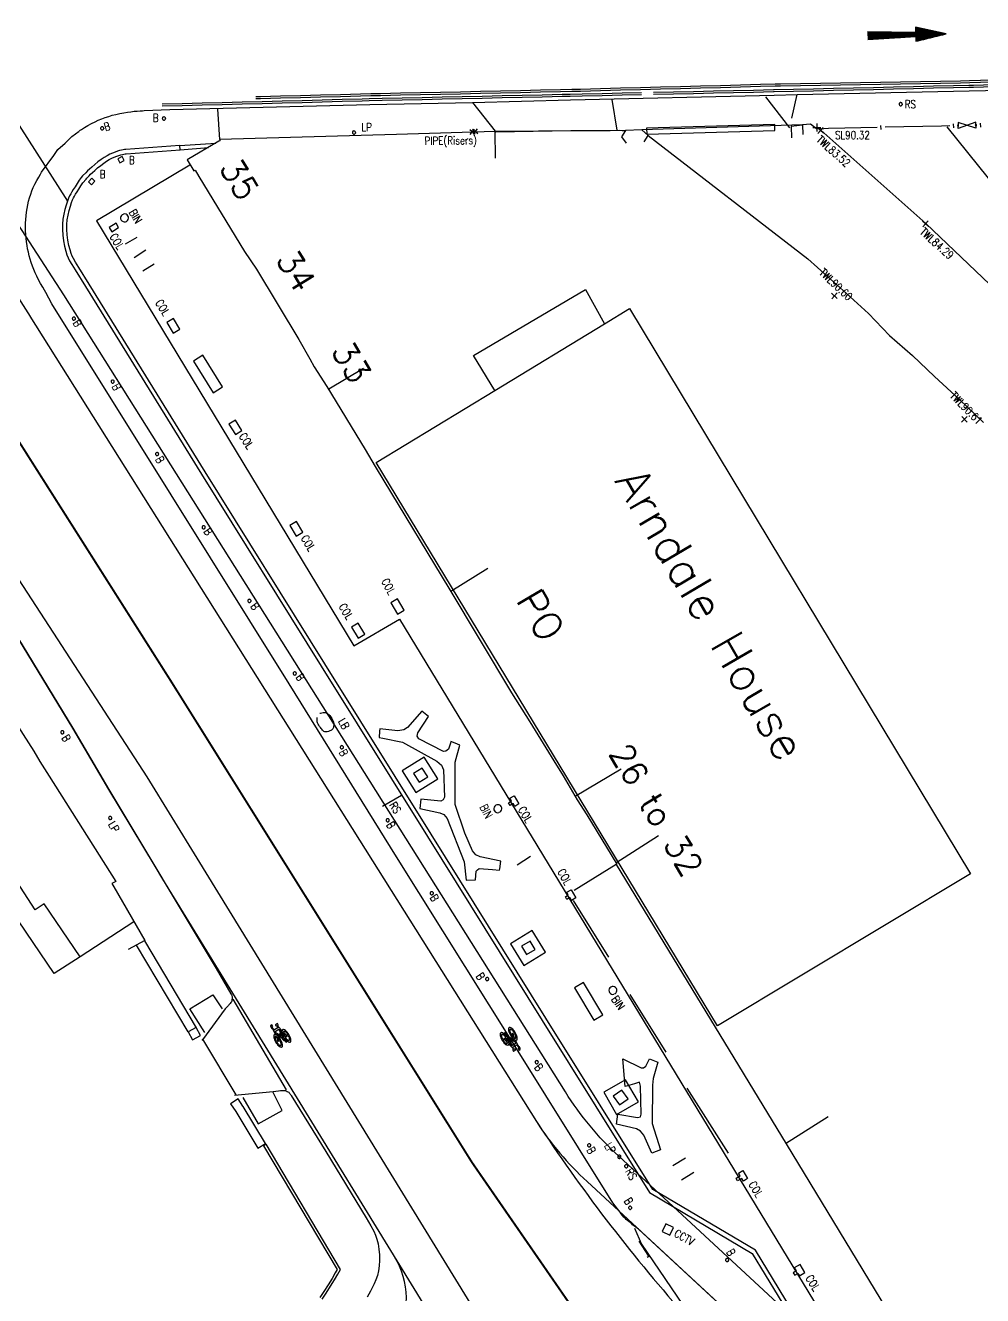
# Model space of a CAD drawing. Extents: x 427500 to 429848, y 434500 to 436505.
# Drawn here: x 427798.1 to 427846, y 436315.7 to 436379.2 of the extents above; entities that cross this region are included whole.
import ezdxf

# ---------------------------------------------------------------- set-up
doc = ezdxf.new("R2010")
doc.units = 0
doc.linetypes.add('1004', pattern=[6, 4, -2])
doc.layers.get('0').update_dxf_attribs({"color": 222})
for name, color, linetype in [('KTS_LINES', 7, 'Continuous'), ('LPTIP_Ex_Base', 8, 'Continuous'), ('PRO-MARKINGS', 7, 'Continuous'), ('PROPOSED', 1, 'Continuous')]:
    doc.layers.add(name, color=color, linetype=linetype)
doc.styles.add('MtXpl_Romans', font='romans__.ttf')
doc.styles.get("Standard").update_dxf_attribs({"font": 'romans.shx'})

# ---------------------------------------------------------------- blocks, each defined once
blk = doc.blocks.new('FENCE_UP')
at = {"color": 0, "linetype": 'ByBlock', "flags": 128}
blk.add_lwpolyline([(0, 0.5), (0, -0.5)], dxfattribs=at)
blk = doc.blocks.new('GATE')
at = {"color": 0, "linetype": 'ByBlock', "flags": 128}
for points in [[(-0.450902, 0), (-0.451904, 0.007014), (-0.455912, 0.014028), (-0.460922, 0.019038), (-0.467936, 0.023046), (-0.475952, 0.024048), (-0.482966, 0.023046), (-0.48998, 0.019038), (-0.49499, 0.014028), (-0.498998, 0.007014), (-0.5, 0), (-0.498998, -0.007014), (-0.49499, -0.014028), (-0.48998, -0.019038), (-0.482966, -0.023046), (-0.475952, -0.024048), (-0.467936, -0.023046), (-0.460922, -0.019038), (-0.455912, -0.014028), (-0.451904, -0.007014)], [(-0.475952, 0.024048), (-0.475952, 0.078156), (0.475952, -0.078156), (0.475952, -0.024048)], [(-0.475952, -0.024048), (-0.475952, -0.078156), (0.475952, 0.078156), (0.475952, 0.024048)], [(-0.450902, 0), (-0.451904, -0.007014)], [(0.5, 0), (0.498998, 0.007014), (0.49499, 0.014028), (0.48998, 0.019038), (0.482966, 0.023046), (0.475952, 0.024048), (0.467936, 0.023046), (0.460922, 0.019038), (0.455912, 0.014028), (0.451904, 0.007014), (0.450902, 0), (0.451904, -0.007014), (0.455912, -0.014028), (0.460922, -0.019038), (0.467936, -0.023046), (0.475952, -0.024048), (0.482966, -0.023046), (0.48998, -0.019038), (0.49499, -0.014028), (0.498998, -0.007014)], [(0.5, 0), (0.498998, -0.007014)]]:
    blk.add_lwpolyline(points, dxfattribs=at)
blk = doc.blocks.new('CIRCL')
at = {"color": 0, "linetype": 'ByBlock', "flags": 128}
for points in [[(0.5, 0), (0.475, 0.154), (0.404, 0.293), (0.293, 0.404), (0.154, 0.475), (0, 0.5), (-0.154, 0.475), (-0.293, 0.404), (-0.404, 0.293), (-0.475, 0.154), (-0.5, 0), (-0.475, -0.154), (-0.404, -0.293), (-0.293, -0.404), (-0.154, -0.475), (0, -0.5), (0.154, -0.475), (0.293, -0.404), (0.404, -0.293), (0.475, -0.154)], [(0.5, 0), (0.475, -0.154)]]:
    blk.add_lwpolyline(points, dxfattribs=at)
blk = doc.blocks.new('CROSS_1')
at = {"color": 0, "linetype": 'ByBlock', "flags": 128}
for points in [[(-0.5, 0.5), (0.5, -0.5)], [(0.5, 0.5), (-0.5, -0.5)]]:
    blk.add_lwpolyline(points, dxfattribs=at)
blk = doc.blocks.new('MH_ARROW_3')
at = {"color": 0, "linetype": 'ByBlock', "flags": 128}
for points in [[(-0.112, 0.0705), (-0.5, 0.0027)], [(0.5, 0.0027), (-0.5, 0.0027)], [(-0.5, 0.0027), (-0.112, -0.0705)], [(0.5, 0.0002), (-0.4868, 0.0002)], [(0.5, 0.0052), (-0.4858, 0.0052)], [(0.5, 0.0077), (-0.4715, 0.0077)], [(0.5, 0.0102), (-0.4572, 0.0102)], [(0.5, 0.0127), (-0.4429, 0.0127)], [(0.5, 0.0152), (-0.4286, 0.0152)], [(0.5, 0.0177), (-0.4143, 0.0177)], [(0.5, 0.0202), (-0.4, 0.0202)], [(-0.112, 0.0227), (-0.3857, 0.0227)], [(-0.112, 0.0252), (-0.3714, 0.0252)], [(-0.112, 0.0276), (-0.3571, 0.0276)], [(-0.112, 0.0302), (-0.3428, 0.0302)], [(-0.112, 0.0327), (-0.3285, 0.0327)], [(-0.112, 0.0352), (-0.3142, 0.0352)], [(-0.112, 0.0377), (-0.2999, 0.0377)], [(-0.112, 0.0402), (-0.2857, 0.0402)], [(-0.112, 0.0427), (-0.2714, 0.0427)], [(-0.112, 0.0452), (-0.2571, 0.0452)], [(-0.112, 0.0477), (-0.2428, 0.0477)], [(-0.112, 0.0501), (-0.2285, 0.0501)], [(-0.112, 0.0527), (-0.2142, 0.0527)], [(-0.112, 0.0552), (-0.1999, 0.0552)], [(-0.112, 0.0577), (-0.1856, 0.0577)], [(-0.112, 0.0602), (-0.1713, 0.0602)], [(-0.112, 0.0627), (-0.157, 0.0627)], [(-0.112, 0.0651), (-0.1427, 0.0651)], [(-0.112, 0.0677), (-0.1284, 0.0677)], [(-0.112, 0.0702), (-0.1141, 0.0702)], [(-0.112, 0.0217), (-0.112, 0.0705)], [(0.5, 0.0404), (-0.112, 0.0217)], [(0.5, 0.0227), (-0.08, 0.0227)], [(0.5, 0.0252), (0.0018, 0.0252)], [(0.5, 0.0276), (0.0836, 0.0276)], [(0.5, 0.0302), (0.1655, 0.0302)], [(0.5, 0.0327), (0.2473, 0.0327)], [(0.5, 0.0352), (0.3291, 0.0352)], [(0.5, 0.0377), (0.4109, 0.0377)], [(0.5, 0.0402), (0.4927, 0.0402)], [(0.5, -0.0023), (-0.4735, -0.0023)], [(0.5, -0.0048), (-0.4603, -0.0048)], [(0.5, -0.0073), (-0.447, -0.0073)], [(0.5, -0.0099), (-0.4337, -0.0099)], [(0.5, -0.0124), (-0.4205, -0.0124)], [(0.5, -0.0148), (-0.4072, -0.0148)], [(0.5, -0.0173), (-0.3939, -0.0173)], [(-0.112, -0.0198), (-0.3807, -0.0198)], [(-0.112, -0.0223), (-0.3674, -0.0223)], [(-0.112, -0.0248), (-0.3542, -0.0248)], [(-0.112, -0.0274), (-0.3409, -0.0274)], [(-0.112, -0.0298), (-0.3276, -0.0298)], [(-0.112, -0.0323), (-0.3144, -0.0323)], [(-0.112, -0.0349), (-0.3011, -0.0349)], [(-0.112, -0.0373), (-0.2878, -0.0373)], [(-0.112, -0.0398), (-0.2746, -0.0398)], [(-0.112, -0.0423), (-0.2613, -0.0423)], [(-0.112, -0.0448), (-0.2481, -0.0448)], [(-0.112, -0.0473), (-0.2348, -0.0473)], [(-0.112, -0.0499), (-0.2215, -0.0499)], [(-0.112, -0.0523), (-0.2083, -0.0523)], [(-0.112, -0.0548), (-0.195, -0.0548)], [(-0.112, -0.0573), (-0.1817, -0.0573)], [(-0.112, -0.0598), (-0.1685, -0.0598)], [(-0.112, -0.0623), (-0.1552, -0.0623)], [(-0.112, -0.0648), (-0.142, -0.0648)], [(-0.112, -0.0673), (-0.1287, -0.0673)], [(-0.112, -0.0698), (-0.1154, -0.0698)], [(-0.112, -0.0174), (0.5, -0.0348)], [(-0.112, -0.0705), (-0.112, -0.0174)], [(0.5, -0.0198), (-0.0275, -0.0198)], [(0.5, -0.0223), (0.0605, -0.0223)], [(0.5, -0.0248), (0.1485, -0.0248)], [(0.5, -0.0274), (0.2364, -0.0274)], [(0.5, -0.0298), (0.3244, -0.0298)], [(0.5, -0.0323), (0.4124, -0.0323)]]:
    blk.add_lwpolyline(points, dxfattribs=at)
blk = doc.blocks.new('MH_LINE')
at = {"color": 0, "linetype": 'ByBlock', "flags": 128}
blk.add_lwpolyline([(-0.5, 0), (0.5, 0)], dxfattribs=at)
blk = doc.blocks.new('SPOT')
at = {"color": 0, "linetype": 'ByBlock', "flags": 128}
for points in [[(-0.5, 0), (0.5, 0)], [(0, 0.5), (0, -0.5)]]:
    blk.add_lwpolyline(points, dxfattribs=at)
blk = doc.blocks.new('Bicycle-1057S')
h = blk.add_hatch(color=0)
h.dxf.hatch_style = 1
edge = h.paths.add_edge_path()
edge.add_arc((0.126, -0.094), 0.0265, 129.14176, 144.29195)
edge.add_arc((0.109, -0.082), 0.00544, 145.25426, 218.10853)
edge.add_arc((0.12, -0.073), 0.0199, 218.10853, 242.74374)
edge.add_arc((0.132, -0.049), 0.047, 242.74374, 256.11408)
edge.add_line((0.121, -0.094), (0.121, -0.109))
edge.add_line((0.121, -0.109), (0.171, -0.109))
edge.add_line((0.171, -0.109), (0.171, -0.086))
edge.add_line((0.171, -0.086), (0.236, -0.075))
edge.add_arc((0.294, 0.025), 0.116, 239.79269, 250.14899)
edge.add_arc((0.335, 0.139), 0.237, 250.14899, 261.49486)
edge.add_arc((0.363, 0.322), 0.422, 261.49486, 265.579)
edge.add_line((0.33, -0.099), (0.33, -0.111))
edge.add_arc((0.365, -1.095), 0.985, 92.03645, 98.71012)
edge.add_arc((0.3, -0.672), 0.557, 98.71012, 110.29757)
edge.add_arc((0.202, -0.408), 0.275, 110.29757, 131.76257)
edge.add_arc((0.057, -0.245), 0.0571, 131.76257, 180)
edge.add_arc((0.057, -0.245), 0.0571, 180, 228.23743)
edge.add_arc((0.202, -0.082), 0.275, 228.23743, 249.70243)
edge.add_arc((0.3, 0.182), 0.557, 249.70243, 261.28988)
edge.add_arc((0.365, 0.605), 0.985, 261.28988, 270)
edge.add_arc((0.365, 0.605), 0.985, 270, 278.71012)
edge.add_arc((0.43, 0.182), 0.557, 278.71012, 290.29757)
edge.add_arc((0.528, -0.082), 0.275, 290.29757, 311.76257)
edge.add_arc((0.673, -0.245), 0.0571, 311.76257, 360)
edge.add_arc((0.673, -0.245), 0.0571, 0, 48.23743)
edge.add_arc((0.528, -0.408), 0.275, 48.23743, 51.44869)
edge.add_line((0.699, -0.192), (0.956, -0.139))
edge.add_line((0.956, -0.139), (1.026, -0.149))
edge.add_arc((1.047, -0.145), 0.0216, 192.75229, 229.45567)
edge.add_arc((1.082, -0.102), 0.0766, 230.30149, 254.76939)
edge.add_arc((1.137, 0.09), 0.277, 254.21634, 263.95887)
edge.add_arc((1.111, -0.158), 0.0274, 263.33779, 292.27226)
edge.add_arc((1.118, -0.177), 0.00668, 300.23628, 358.28817)
edge.add_line((1.125, -0.178), (1.125, -0.069))
edge.add_arc((1.114, -0.07), 0.0109, 2.66115, 38.31498)
edge.add_arc((1.111, -0.073), 0.0152, 38.31498, 73.21773)
edge.add_arc((1.093, -0.132), 0.0768, 73.21773, 98.60632)
edge.add_arc((1.086, -0.088), 0.0331, 98.60632, 134.88022)
edge.add_line((1.063, -0.065), (1.033, -0.115))
edge.add_line((1.033, -0.115), (0.94, -0.101))
edge.add_line((0.94, -0.101), (0.94, 0.139))
edge.add_line((0.94, 0.139), (0.985, 0.135))
edge.add_arc((1.016, 0.332), 0.2, 260.93273, 290.38012)
edge.add_arc((1.105, 0.109), 0.0412, 71.00971, 118.23339, ccw=False)
edge.add_arc((1.116, 0.139), 0.00922, 6.47258, 70.69734, ccw=False)
edge.add_line((1.125, 0.14), (1.125, 0.09))
edge.add_line((1.125, 0.09), (1.215, 0.09))
edge.add_line((1.215, 0.09), (1.215, 0.155))
edge.add_arc((1.2, 0.153), 0.0157, 9.24225, 38.24503)
edge.add_arc((1.176, 0.134), 0.0458, 38.24503, 62.4014)
edge.add_arc((1.144, 0.074), 0.114, 62.4014, 80.15997)
edge.add_arc((1.117, -0.084), 0.273, 80.15997, 97.39464)
edge.add_arc((1.102, 0.033), 0.155, 97.39464, 115.94183)
edge.add_arc((1.009, 0.223), 0.0561, 265.44294, 296.48081, ccw=False)
edge.add_line((1.004, 0.167), (0.704, 0.196))
edge.add_arc((0.528, 0.407), 0.275, 309.87493, 311.78208)
edge.add_arc((0.673, 0.245), 0.0572, 311.78208, 360)
edge.add_arc((0.673, 0.245), 0.0572, 360, 408.21792)
edge.add_arc((0.528, 0.083), 0.275, 48.21792, 69.68965)
edge.add_arc((0.43, -0.182), 0.557, 69.68965, 81.284)
edge.add_arc((0.365, -0.604), 0.984, 81.284, 90)
edge.add_arc((0.365, -0.604), 0.984, 90, 98.716)
edge.add_arc((0.3, -0.182), 0.557, 98.716, 110.31035)
edge.add_arc((0.202, 0.083), 0.275, 110.31035, 131.78208)
edge.add_arc((0.057, 0.245), 0.0572, 131.78208, 180)
edge.add_arc((0.057, 0.245), 0.0572, 180, 228.21792)
edge.add_arc((0.202, 0.407), 0.275, 228.21792, 249.68965)
edge.add_arc((0.3, 0.672), 0.557, 249.68965, 261.284)
edge.add_arc((0.365, 1.094), 0.984, 261.284, 270)
edge.add_arc((0.365, 1.094), 0.984, 270, 278.716)
edge.add_arc((0.43, 0.672), 0.557, 278.716, 290.31035)
edge.add_arc((0.528, 0.407), 0.275, 290.31035, 298.74003)
edge.add_line((0.66, 0.166), (0.705, 0.162))
edge.add_line((0.705, 0.162), (0.409, 0.007))
edge.add_arc((0.362, -0.412), 0.422, 83.63101, 90)
edge.add_arc((0.362, -0.412), 0.422, 90, 98.50514)
edge.add_arc((0.335, -0.229), 0.237, 98.50514, 109.85101)
edge.add_arc((0.294, -0.115), 0.116, 109.85101, 131.07537)
edge.add_arc((0.233, -0.045), 0.0229, 131.07537, 180)
edge.add_arc((0.233, -0.045), 0.0229, 180, 222.68705)
edge.add_line((0.216, -0.061), (0.171, -0.068))
edge.add_line((0.171, -0.068), (0.171, -0.053))
edge.add_line((0.171, -0.053), (0.121, -0.053))
edge.add_line((0.121, -0.053), (0.121, -0.068))
edge.add_arc((0.13, -0.105), 0.0376, 103.02198, 123.3282)
edge = h.paths.add_edge_path(flags=16)
edge.add_line((0.801, 0.153), (0.85, 0.148))
edge.add_line((0.85, 0.148), (0.85, -0.091))
edge.add_line((0.85, -0.091), (0.515, -0.046))
edge.add_arc((0.492, -0.045), 0.0229, 357.68811, 360)
edge.add_arc((0.492, -0.045), 0.0229, 360, 405.67706)
edge.add_line((0.508, -0.029), (0.558, -0.02))
edge.add_line((0.558, -0.02), (0.558, -0.035))
edge.add_line((0.558, -0.035), (0.607, -0.035))
edge.add_line((0.607, -0.035), (0.607, -0.02))
edge.add_arc((0.596, 0.022), 0.0434, 284.70999, 308.66249)
edge.add_arc((0.619, -0.007), 0.00661, 308.66249, 417.05496)
edge.add_arc((0.597, -0.04), 0.0465, 57.05496, 77.92545)
edge.add_line((0.607, 0.005), (0.607, 0.02))
edge.add_line((0.607, 0.02), (0.558, 0.02))
edge.add_line((0.558, 0.02), (0.558, -0.003))
edge.add_line((0.558, -0.003), (0.49, -0.015))
edge.add_arc((0.431, -0.115), 0.116, 59.49861, 62.30136)
edge.add_line((0.485, -0.012), (0.801, 0.153))
edge = h.paths.add_edge_path(flags=16)
edge.add_arc((0.478, -0.358), 0.192, 65.84495, 69.56717)
edge.add_arc((0.41, -0.541), 0.387, 69.56717, 81.22761)
edge.add_arc((0.365, -0.833), 0.683, 81.22761, 87.06319)
edge.add_line((0.4, -0.151), (0.4, -0.215))
edge.add_line((0.4, -0.215), (0.557, -0.183))
edge = h.paths.add_edge_path(flags=16)
edge.add_arc((0.15, -0.245), 0.0404, 180, 228.03138)
edge.add_arc((0.252, -0.132), 0.192, 228.03138, 249.56717)
edge.add_arc((0.32, 0.051), 0.387, 249.56717, 261.22761)
edge.add_arc((0.365, 0.343), 0.683, 261.22761, 270)
edge.add_arc((0.365, 0.343), 0.683, 270, 278.77239)
edge.add_arc((0.41, 0.051), 0.387, 278.77239, 290.43283)
edge.add_arc((0.478, -0.132), 0.192, 290.43283, 311.96862)
edge.add_arc((0.58, -0.245), 0.0404, 311.96862, 360)
edge.add_arc((0.58, -0.245), 0.0404, 0, 48.03138)
edge.add_arc((0.478, -0.358), 0.192, 48.03138, 49.26933)
edge.add_line((0.604, -0.212), (0.388, -0.257))
edge.add_arc((0.36, -0.147), 0.113, 270, 284.48851, ccw=False)
edge.add_arc((0.36, -0.205), 0.0555, 244.00102, 269.62857, ccw=False)
edge.add_arc((0.34, -0.245), 0.0105, 177.42126, 242.47932, ccw=False)
edge.add_line((0.33, -0.245), (0.33, -0.151))
edge.add_arc((0.365, -0.833), 0.683, 92.93681, 98.77239)
edge.add_arc((0.32, -0.541), 0.387, 98.77239, 110.43283)
edge.add_arc((0.252, -0.358), 0.192, 110.43283, 131.96862)
edge.add_arc((0.15, -0.245), 0.0404, 131.96862, 180)
edge = h.paths.add_edge_path(flags=16)
edge.add_line((0.4, -0.111), (0.4, -0.098))
edge.add_arc((0.363, 0.322), 0.422, 275.10283, 278.50514)
edge.add_arc((0.39, 0.139), 0.237, 278.50514, 289.85101)
edge.add_arc((0.431, 0.025), 0.116, 289.85101, 297.57347)
edge.add_line((0.485, -0.078), (0.835, -0.125))
edge.add_line((0.835, -0.125), (0.653, -0.163))
edge.add_arc((0.528, -0.408), 0.275, 62.90217, 69.70243)
edge.add_arc((0.43, -0.672), 0.557, 69.70243, 81.28988)
edge.add_arc((0.365, -1.095), 0.985, 81.28988, 87.96355)
edge = h.paths.add_edge_path(flags=16)
edge.add_arc((0.445, -0.045), 0.0151, 0, 48.44895)
edge.add_arc((0.406, -0.089), 0.0737, 48.44895, 69.84062)
edge.add_arc((0.38, -0.16), 0.15, 69.84062, 81.35341)
edge.add_arc((0.362, -0.274), 0.265, 81.35341, 90)
edge.add_arc((0.362, -0.274), 0.265, 90, 98.64659)
edge.add_arc((0.345, -0.16), 0.15, 98.64659, 110.15938)
edge.add_arc((0.319, -0.089), 0.0737, 110.15938, 131.55105)
edge.add_arc((0.28, -0.045), 0.0151, 131.55105, 180)
edge.add_arc((0.28, -0.045), 0.0151, 180, 228.44895)
edge.add_arc((0.319, -0.001), 0.0737, 228.44895, 249.84062)
edge.add_arc((0.345, 0.07), 0.15, 249.84062, 261.35341)
edge.add_arc((0.363, 0.184), 0.265, 261.35341, 270)
edge.add_arc((0.363, 0.184), 0.265, 270, 278.64659)
edge.add_arc((0.38, 0.07), 0.15, 278.64659, 290.15938)
edge.add_arc((0.406, -0.001), 0.0737, 290.15938, 311.55105)
edge.add_arc((0.445, -0.045), 0.0151, 311.55105, 360)
edge = h.paths.add_edge_path(flags=16)
edge.add_arc((0.555, 0.536), 0.323, 256.44872, 264.55429)
edge.add_line((0.524, 0.214), (0.593, 0.207))
edge.add_arc((0.478, 0.363), 0.194, 306.46567, 311.7704)
edge.add_arc((0.581, 0.247), 0.0386, 311.7704, 360.56171)
edge.add_arc((0.581, 0.247), 0.0386, 0.56171, 49.35301)
edge.add_arc((0.48, 0.13), 0.194, 49.35301, 70.6246)
edge.add_arc((0.414, -0.061), 0.395, 70.6246, 82.01712)
edge.add_arc((0.371, -0.364), 0.702, 82.01712, 90.56171)
edge.add_arc((0.371, -0.364), 0.702, 90.56171, 99.1063)
edge.add_arc((0.322, -0.062), 0.395, 99.1063, 110.49881)
edge.add_arc((0.252, 0.127), 0.194, 110.49881, 131.7704)
edge.add_arc((0.149, 0.243), 0.0386, 131.7704, 180.56171)
edge.add_arc((0.149, 0.243), 0.0386, 180.56171, 229.35301)
edge.add_arc((0.25, 0.36), 0.194, 229.35301, 250.6246)
edge.add_arc((0.316, 0.551), 0.395, 250.6246, 262.01712)
edge.add_arc((0.359, 0.854), 0.702, 262.01712, 270.56171)
edge.add_arc((0.359, 0.854), 0.702, 270.56171, 279.1063)
edge.add_arc((0.408, 0.552), 0.395, 279.1063, 289.09811)
edge.add_line((0.537, 0.178), (0.465, 0.185))
edge.add_arc((0.501, 0.549), 0.366, 249.53024, 264.33211, ccw=False)
edge.add_arc((0.409, 0.302), 0.102, 219.81143, 249.53024, ccw=False)
edge.add_arc((0.339, 0.244), 0.0115, 182.90017, 219.81143, ccw=False)
edge.add_arc((0.333, 0.244), 0.00556, 121.34141, 182.90017, ccw=False)
edge.add_arc((0.357, 0.205), 0.051, 96.53118, 121.34141, ccw=False)
edge.add_arc((0.363, 0.155), 0.101, 77.38598, 96.53118, ccw=False)
edge.add_arc((0.375, 0.21), 0.0448, 58.98522, 77.38598, ccw=False)
edge.add_arc((0.538, 0.531), 0.316, 243.66701, 259.17542)
at = {"color": 0}
for p, q in [((0.33, -0.102), (0.329, -0.102)), ((0.33, -0.102), (0.329, -0.102)), ((0.329, -0.102), (0.329, -0.102)), ((0.33, -0.103), (0.329, -0.103)), ((0.329, -0.104), (0.33, -0.104)), ((0.33, -0.104), (0.329, -0.104)), ((0.329, -0.104), (0.329, -0.104)), ((0.329, -0.104), (0.329, -0.104)), ((0.329, -0.104), (0.329, -0.104)), ((0.329, -0.104), (0.329, -0.104)), ((0.329, -0.104), (0.329, -0.104)), ((0.33, -0.103), (0.33, -0.104))]:
    blk.add_line(p, q, dxfattribs=at)
for points in [[(0.109, -0.073, 0.066202), (0.104, -0.079, 0.329046), (0.104, -0.085, 0.107907), (0.111, -0.09, 0.058405), (0.121, -0.094), (0.121, -0.109), (0.171, -0.109), (0.171, -0.086), (0.236, -0.075, 0.045219), (0.255, -0.084, 0.049546), (0.3, -0.095, 0.017822), (0.33, -0.099), (0.33, -0.111, 0.029128), (0.216, -0.121, 0.050603), (0.107, -0.15, 0.093934), (0.019, -0.202, 0.21364), (0, -0.245, 0.21364), (0.019, -0.288, 0.093934), (0.107, -0.34, 0.050603), (0.216, -0.369, 0.038023), (0.365, -0.38, 0.038023), (0.514, -0.369, 0.050603), (0.623, -0.34, 0.093934), (0.711, -0.288, 0.21364), (0.73, -0.245, 0.21364), (0.711, -0.202, 0.014013), (0.699, -0.192), (0.956, -0.139), (1.026, -0.149, 0.161532), (1.033, -0.161, 0.107169), (1.062, -0.176, 0.042535), (1.108, -0.185, 0.126926), (1.122, -0.183, 0.258859), (1.125, -0.178), (1.125, -0.069, 0.156836), (1.123, -0.063, 0.15348), (1.115, -0.058, 0.111234), (1.081, -0.056, 0.15961), (1.063, -0.065), (1.033, -0.115), (0.94, -0.101), (0.94, 0.139), (0.985, 0.135, 0.1292), (1.086, 0.145, -0.209019), (1.119, 0.148, -0.287807), (1.125, 0.14), (1.125, 0.09), (1.215, 0.09), (1.215, 0.155, 0.127228), (1.212, 0.162, 0.105794), (1.197, 0.175, 0.077642), (1.164, 0.186, 0.075343), (1.082, 0.188, 0.081105), (1.034, 0.173, -0.136262), (1.004, 0.167), (0.704, 0.196, 0.008322), (0.711, 0.202, 0.213551), (0.73, 0.245, 0.213551), (0.711, 0.288, 0.093963), (0.623, 0.341, 0.050633), (0.514, 0.369, 0.038049), (0.365, 0.38, 0.038049), (0.216, 0.369, 0.050633), (0.107, 0.341, 0.093963), (0.019, 0.288, 0.213551), (0, 0.245, 0.213551), (0.019, 0.202, 0.093963), (0.107, 0.149, 0.050633), (0.216, 0.121, 0.038049), (0.365, 0.11, 0.038049), (0.514, 0.121, 0.050633), (0.623, 0.149, 0.036798), (0.66, 0.166), (0.705, 0.162), (0.409, 0.007, 0.027797), (0.362, 0.01, 0.037128), (0.3, 0.005, 0.049546), (0.255, -0.006, 0.092874), (0.218, -0.028, 0.216777), (0.21, -0.045, 0.188442), (0.216, -0.061), (0.171, -0.068), (0.171, -0.053), (0.121, -0.053), (0.121, -0.068, 0.088835), (0.109, -0.073)], [(0.479, 0.221, 0.035382), (0.524, 0.214), (0.593, 0.207, 0.02315), (0.607, 0.218, 0.216168), (0.62, 0.247, 0.216168), (0.607, 0.276, 0.093082), (0.545, 0.312, 0.04975), (0.468, 0.331, 0.0373), (0.364, 0.337, 0.0373), (0.26, 0.329, 0.04975), (0.184, 0.309, 0.093082), (0.123, 0.272, 0.216168), (0.11, 0.242, 0.216168), (0.123, 0.214, 0.093082), (0.185, 0.178, 0.04975), (0.262, 0.159, 0.0373), (0.366, 0.153, 0.0373), (0.47, 0.161, 0.043625), (0.537, 0.178), (0.465, 0.185, -0.064675), (0.373, 0.206, -0.130405), (0.33, 0.237, -0.162463), (0.328, 0.243, -0.275252), (0.33, 0.248, -0.10868), (0.351, 0.255, -0.083732), (0.385, 0.254, -0.080461), (0.398, 0.248, 0.067772)], [(0.801, 0.153), (0.85, 0.148), (0.85, -0.091), (0.515, -0.046, 0.010088), (0.515, -0.045, 0.201985), (0.508, -0.029), (0.558, -0.02), (0.558, -0.035), (0.607, -0.035), (0.607, -0.02, 0.104895), (0.623, -0.012, 0.511684), (0.623, -0.001, 0.091317), (0.607, 0.005), (0.607, 0.02), (0.558, 0.02), (0.558, -0.003), (0.49, -0.015, 0.01223), (0.485, -0.012)], [(0.11, -0.245, 0.2127), (0.123, -0.275, 0.094245), (0.185, -0.312, 0.050922), (0.261, -0.332, 0.038295), (0.365, -0.34, 0.038295), (0.469, -0.332, 0.050922), (0.545, -0.312, 0.094245), (0.607, -0.275, 0.2127), (0.62, -0.245, 0.2127), (0.607, -0.215, 0.005402), (0.604, -0.212), (0.388, -0.257, -0.063302), (0.36, -0.26, -0.11229), (0.336, -0.255, -0.291748), (0.33, -0.245), (0.33, -0.151, 0.025468), (0.261, -0.158, 0.050922), (0.185, -0.178, 0.094245), (0.123, -0.215, 0.2127)], [(0.46, -0.045, 0.214605), (0.455, -0.034, 0.093611), (0.431, -0.02, 0.050276), (0.402, -0.012, 0.037746), (0.362, -0.009, 0.037746), (0.323, -0.012, 0.050276), (0.294, -0.02, 0.093611), (0.27, -0.034, 0.214605), (0.265, -0.045, 0.214605), (0.27, -0.056, 0.093611), (0.294, -0.07, 0.050276), (0.323, -0.078, 0.037746), (0.362, -0.081, 0.037746), (0.402, -0.078, 0.050276), (0.431, -0.07, 0.093611), (0.455, -0.056, 0.214605)], [(0.4, -0.111), (0.4, -0.098, 0.014846), (0.425, -0.095, 0.049546), (0.47, -0.084, 0.033708), (0.485, -0.078), (0.835, -0.125), (0.653, -0.163, 0.02968), (0.623, -0.15, 0.050603), (0.514, -0.121, 0.029128)], [(0.557, -0.183, 0.016243), (0.545, -0.178, 0.050922), (0.469, -0.158, 0.025468), (0.4, -0.151), (0.4, -0.215)]]:
    blk.add_lwpolyline(points, format="xyb", close=True, dxfattribs=at)

msp = doc.modelspace()

# ---------------------------------------------------------------- linework, layer by layer
at = {"layer": 'LPTIP_Ex_Base', "color": 251, "true_color": 0x636466}
for p, q in [((427807.821, 436373.453), (427807.731, 436374.963)), ((427805.827, 436373.16), (427807.631, 436373.275)), ((427829.244, 436373.654), (427837.22, 436367.48)), ((427805.843, 436372.941), (427807.258, 436373.055)), ((427837.22, 436367.48), (427839.15, 436365.75)), ((427820.5, 436362.65), (427826.1, 436365.95)), ((427826.1, 436365.95), (427827.05, 436364.24)), ((427839.15, 436365.75), (427840.25, 436364.75)), ((427827.05, 436364.24), (427828.3, 436365)), ((427828.3, 436365), (427845.35, 436336.75)), ((427821.58, 436360.91), (427827.05, 436364.24)), ((427840.25, 436364.75), (427841.3, 436363.65)), ((427841.3, 436363.65), (427842.45, 436362.65)), ((427821.58, 436360.91), (427820.5, 436362.65)), ((427842.45, 436362.65), (427843.55, 436361.6)), ((427843.55, 436361.6), (427844.8, 436360.45)), ((427815.65, 436357.3), (427821.58, 436360.91)), ((427844.8, 436360.45), (427846, 436359.3)), ((427832.7, 436329.15), (427815.65, 436357.3)), ((427799.55, 436331.755), (427796.033, 436336.934)), ((427798.6, 436334.95), (427796.95, 436337.5)), ((427845.35, 436336.75), (427832.7, 436329.15)), ((427799.05, 436335.25), (427798.6, 436334.95)), ((427800.85, 436332.6), (427799.05, 436335.25)), ((427803.536, 436334.346), (427800.85, 436332.6)), ((427800.85, 436332.6), (427799.55, 436331.755))]:
    msp.add_line(p, q, dxfattribs=at)
at = {"layer": 'LPTIP_Ex_Base', "color": 251, "true_color": 0x636466, "flags": 128}
for points in [[(427778.561, 436377.96), (427784.458, 436369.224), (427790.499, 436359.914), (427796.479, 436350.579), (427800.489, 436344.022), (427802.285, 436340.967), (427807.646, 436332.017), (427808.385, 436330.751), (427808.411, 436330.701), (427808.426, 436330.667), (427808.435, 436330.641), (427808.44, 436330.616), (427808.442, 436330.582), (427808.443, 436330.538), (427808.44, 436330.49), (427808.433, 436330.44), (427808.423, 436330.392), (427808.407, 436330.347), (427808.382, 436330.304), (427808.348, 436330.261), (427808.312, 436330.222), (427808.279, 436330.188), (427808.257, 436330.164), (427808.102, 436329.989)], [(427836.423, 436374.511), (427836.688, 436375.697), (427845.289, 436375.878), (427855.164, 436376.088), (427865.296, 436376.307), (427875.367, 436376.598), (427885.193, 436376.879), (427895.433, 436377.132), (427905.807, 436377.408)], [(427776.573, 436376.911), (427778.177, 436374.495), (427781.59, 436369.402), (427784.667, 436364.897), (427786.58, 436361.948), (427787.304, 436360.826), (427790.334, 436356.269), (427791.064, 436355.099), (427793.366, 436351.578), (427793.261, 436351.506), (427793.069, 436351.388), (427796.034, 436346.869), (427797.344, 436344.725), (427798.538, 436342.87), (427798.839, 436342.364), (427799.304, 436341.618), (427802.639, 436336.365), (427802.558, 436336.323), (427802.437, 436336.26), (427802.532, 436336.094), (427804.073, 436333.41), (427803.246, 436332.955)], [(427846.844, 436376.423), (427845.845, 436376.397), (427845.306, 436376.383), (427844.845, 436376.375), (427843.846, 436376.358), (427842.846, 436376.34), (427841.846, 436376.323), (427840.846, 436376.306), (427839.846, 436376.288), (427838.846, 436376.271), (427837.847, 436376.253), (427836.847, 436376.236), (427835.847, 436376.218), (427835.579, 436376.213), (427834.847, 436376.194), (427833.847, 436376.168), (427832.847, 436376.142), (427831.848, 436376.115), (427830.848, 436376.089), (427829.848, 436376.063), (427828.849, 436376.037), (427827.849, 436376.01), (427826.849, 436375.984), (427825.85, 436375.958), (427825.426, 436375.947), (427824.85, 436375.934), (427823.851, 436375.913), (427822.851, 436375.891), (427821.851, 436375.869), (427820.851, 436375.848), (427819.851, 436375.826), (427818.852, 436375.805), (427817.852, 436375.783), (427816.852, 436375.761), (427815.852, 436375.74), (427815.379, 436375.73), (427814.852, 436375.716), (427813.853, 436375.689), (427812.853, 436375.663), (427811.854, 436375.636), (427810.854, 436375.61), (427809.854, 436375.584), (427809.628, 436375.578), (427809.628, 436375.578)], [(427846.847, 436376.323), (427845.847, 436376.297), (427845.308, 436376.283), (427844.847, 436376.275), (427843.847, 436376.258), (427842.848, 436376.24), (427841.848, 436376.223), (427840.848, 436376.206), (427839.848, 436376.188), (427838.848, 436376.171), (427837.848, 436376.153), (427836.848, 436376.136), (427835.849, 436376.118), (427835.581, 436376.114), (427834.849, 436376.094), (427833.85, 436376.068), (427832.85, 436376.042), (427831.85, 436376.015), (427830.851, 436375.989), (427829.851, 436375.963), (427828.851, 436375.937), (427827.852, 436375.91), (427826.852, 436375.884), (427825.852, 436375.858), (427825.429, 436375.847), (427824.852, 436375.834), (427823.853, 436375.813), (427822.853, 436375.791), (427821.853, 436375.769), (427820.853, 436375.748), (427819.854, 436375.726), (427818.854, 436375.705), (427817.854, 436375.683), (427816.854, 436375.661), (427815.855, 436375.64), (427815.381, 436375.63), (427814.855, 436375.616), (427813.855, 436375.589), (427812.856, 436375.563), (427811.856, 436375.537), (427810.857, 436375.51), (427809.857, 436375.484), (427809.631, 436375.478), (427809.631, 436375.478)], [(427804.947, 436375.227), (427805.947, 436375.252), (427806.947, 436375.278), (427807.946, 436375.304), (427808.946, 436375.33), (427809.946, 436375.356), (427810.945, 436375.382), (427811.945, 436375.408), (427812.945, 436375.434), (427813.944, 436375.46), (427814.944, 436375.486), (427815.292, 436375.495), (427815.944, 436375.51), (427816.944, 436375.533), (427817.943, 436375.555), (427818.943, 436375.578), (427819.943, 436375.601), (427820.943, 436375.624), (427821.942, 436375.647), (427822.942, 436375.67), (427823.942, 436375.693), (427824.942, 436375.715), (427825.335, 436375.724), (427825.941, 436375.737), (427826.941, 436375.759), (427827.941, 436375.781), (427828.907, 436375.801), (427828.907, 436375.801)], [(427804.95, 436375.127), (427805.95, 436375.153), (427806.949, 436375.178), (427807.949, 436375.204), (427808.949, 436375.23), (427809.948, 436375.256), (427810.948, 436375.282), (427811.948, 436375.308), (427812.947, 436375.334), (427813.947, 436375.36), (427814.947, 436375.386), (427815.294, 436375.395), (427815.946, 436375.41), (427816.946, 436375.433), (427817.946, 436375.455), (427818.945, 436375.478), (427819.945, 436375.501), (427820.945, 436375.524), (427821.945, 436375.547), (427822.944, 436375.57), (427823.944, 436375.593), (427824.944, 436375.615), (427825.337, 436375.624), (427825.944, 436375.637), (427826.943, 436375.659), (427827.943, 436375.681), (427828.909, 436375.701), (427828.909, 436375.701)], [(427820.464, 436375.305), (427825.36, 436375.43), (427835.53, 436375.664), (427836.677, 436375.695)], [(427829.504, 436375.814), (427830.504, 436375.836), (427831.503, 436375.857), (427832.503, 436375.879), (427833.503, 436375.901), (427834.503, 436375.922), (427835.503, 436375.944), (427835.536, 436375.944), (427836.502, 436375.967), (427837.502, 436375.99), (427838.502, 436376.013), (427839.501, 436376.036), (427840.501, 436376.059), (427841.501, 436376.082), (427842.501, 436376.105), (427843.5, 436376.128), (427844.5, 436376.151), (427845.262, 436376.168), (427845.5, 436376.175), (427846.499, 436376.201)], [(427829.506, 436375.714), (427830.506, 436375.736), (427831.506, 436375.757), (427832.505, 436375.779), (427833.505, 436375.801), (427834.505, 436375.822), (427835.505, 436375.844), (427835.538, 436375.844), (427836.504, 436375.867), (427837.504, 436375.89), (427838.504, 436375.913), (427839.504, 436375.936), (427840.503, 436375.959), (427841.503, 436375.982), (427842.503, 436376.005), (427843.503, 436376.028), (427844.502, 436376.051), (427845.264, 436376.069), (427845.502, 436376.075), (427846.502, 436376.101)], [(427800.82, 436373.894), (427800.923, 436373.957), (427801.069, 436374.047), (427801.239, 436374.15), (427801.419, 436374.253), (427801.591, 436374.342), (427801.756, 436374.416), (427801.926, 436374.485), (427802.098, 436374.55), (427802.274, 436374.608), (427802.452, 436374.661), (427802.637, 436374.708), (427802.831, 436374.75), (427803.024, 436374.785), (427803.21, 436374.816), (427803.381, 436374.842), (427803.542, 436374.862), (427803.699, 436374.875), (427803.843, 436374.884), (427803.964, 436374.891), (427804.052, 436374.896), (427805.331, 436374.953), (427815.321, 436375.204), (427820.459, 436375.305), (427821.593, 436373.869)], [(427827.683, 436373.925), (427827.439, 436375.449)], [(427836.314, 436374.038), (427835.121, 436375.58)], [(427799.528, 436372.649), (427799.736, 436372.949), (427800.091, 436373.274), (427800.426, 436373.595), (427800.8, 436373.873)], [(427821.607, 436372.511), (427821.589, 436373.846), (427816.663, 436373.704), (427807.821, 436373.453), (427807.821, 436373.431), (427807.822, 436373.388), (427807.78, 436373.363), (427806.199, 436372.431), (427806.524, 436371.881), (427806.597, 436371.911), (427806.776, 436371.596), (427809.067, 436367.854), (427809.668, 436366.965), (427811.77, 436363.452), (427812.323, 436362.482), (427812.54, 436362.089), (427813.176, 436361.098), (427815.088, 436357.949), (427815.597, 436357.103), (427816.018, 436356.39), (427819.279, 436351.016), (427822.406, 436345.789), (427823.316, 436344.339), (427824.528, 436342.4), (427824.987, 436341.648), (427825.694, 436340.445), (427826.18, 436339.689), (427827.666, 436337.225), (427827.641, 436337.206), (427836.139, 436323.239), (427842.623, 436312.563)], [(427828.108, 436373.895), (427821.589, 436373.846)], [(427821.627, 436373.838), (427825.379, 436373.896), (427827.341, 436373.898)], [(427827.794, 436373.912), (427828.083, 436373.89)], [(427829.035, 436373.337), (427829.244, 436373.654), (427828.917, 436373.933), (427828.108, 436373.895), (427827.906, 436373.579), (427828.132, 436373.27)], [(427836.955, 436374.193), (427828.917, 436373.933)], [(427836.948, 436374.165), (427836.39, 436374.11), (427836.406, 436373.529)], [(427837.643, 436373.977), (427837.343, 436374.221), (427836.955, 436374.193), (427836.976, 436373.696)], [(427840.675, 436374.053), (427838.259, 436374.005), (427837.785, 436373.976)], [(427837.862, 436373.923), (427843.111, 436369.258), (427853.781, 436359.097), (427864.088, 436348.791), (427868.468, 436344.291), (427881.152, 436329.706)], [(427844.311, 436374.133), (427843.905, 436374.115), (427841.075, 436374.061), (427841.075, 436374.061)], [(427856.686, 436363.685), (427855.044, 436362.139), (427847.766, 436369.643), (427844.183, 436374.083)], [(427844.711, 436374.15), (427844.711, 436374.15)], [(427845.641, 436374.166), (427845.641, 436374.166)], [(427801.145, 436371.472), (427801.183, 436371.516), (427801.232, 436371.575), (427801.292, 436371.643), (427801.367, 436371.721), (427801.459, 436371.807), (427801.577, 436371.91), (427801.72, 436372.031), (427801.875, 436372.157), (427802.029, 436372.274), (427802.169, 436372.372), (427802.299, 436372.449), (427802.428, 436372.515), (427802.554, 436372.571), (427802.673, 436372.619), (427802.78, 436372.66), (427802.873, 436372.69), (427802.959, 436372.71), (427803.037, 436372.724), (427803.105, 436372.734), (427803.154, 436372.742), (427805.843, 436372.941), (427805.827, 436373.16), (427803.128, 436372.96), (427803.072, 436372.951), (427803.002, 436372.941), (427802.915, 436372.926), (427802.814, 436372.902), (427802.707, 436372.867), (427802.593, 436372.824), (427802.468, 436372.774), (427802.334, 436372.713), (427802.193, 436372.642), (427802.05, 436372.557), (427801.899, 436372.452), (427801.739, 436372.329), (427801.58, 436372.2), (427801.434, 436372.077), (427801.311, 436371.97), (427801.212, 436371.878), (427801.13, 436371.792), (427800.963, 436371.644)], [(427835.293, 436312.931), (427828.757, 436318.985), (427828.616, 436319.079), (427828.523, 436319.149), (427828.458, 436319.206), (427828.404, 436319.257), (427828.341, 436319.312), (427828.271, 436319.368), (427828.206, 436319.42), (427828.145, 436319.47), (427828.084, 436319.525), (427828.023, 436319.587), (427827.959, 436319.662), (427827.894, 436319.744), (427827.83, 436319.83), (427827.768, 436319.915), (427827.71, 436319.993), (427827.653, 436320.068), (427827.595, 436320.143), (427827.541, 436320.214), (427827.496, 436320.273), (427827.47, 436320.305), (427822.412, 436328.413), (427816.667, 436337.602), (427811.3, 436346.24), (427805.395, 436355.689), (427799.427, 436365.243), (427799.126, 436365.807), (427799.064, 436365.917), (427798.975, 436366.072), (427798.873, 436366.254), (427798.771, 436366.443), (427798.683, 436366.621), (427798.606, 436366.789), (427798.534, 436366.958), (427798.466, 436367.128), (427798.404, 436367.299), (427798.349, 436367.471), (427798.301, 436367.641), (427798.259, 436367.812), (427798.223, 436367.983), (427798.193, 436368.157), (427798.168, 436368.334), (427798.147, 436368.516), (427798.132, 436368.703), (427798.122, 436368.891), (427798.119, 436369.079), (427798.121, 436369.266), (427798.13, 436369.452), (427798.146, 436369.638), (427798.167, 436369.823), (427798.195, 436370.007), (427798.23, 436370.187), (427798.272, 436370.365), (427798.32, 436370.541), (427798.375, 436370.714), (427798.436, 436370.884), (427798.503, 436371.051), (427798.584, 436371.224), (427798.679, 436371.405), (427798.776, 436371.576), (427798.861, 436371.723), (427798.92, 436371.827), (427799.528, 436372.649)], [(427806.33, 436372.175), (427801.659, 436369.388), (427814.533, 436348.149), (427816.803, 436349.475)], [(427800.963, 436371.644), (427800.898, 436371.548), (427800.805, 436371.411), (427800.698, 436371.252), (427800.593, 436371.091), (427800.504, 436370.948), (427800.435, 436370.837), (427800.374, 436370.74), (427800.317, 436370.638), (427800.261, 436370.517), (427800.208, 436370.364), (427800.149, 436370.175), (427800.087, 436369.958), (427800.029, 436369.719), (427799.984, 436369.467), (427799.962, 436369.212), (427799.964, 436368.947), (427799.985, 436368.667), (427800.022, 436368.386), (427800.071, 436368.116), (427800.13, 436367.871), (427800.187, 436367.681), (427800.245, 436367.536), (427800.321, 436367.393), (427800.43, 436367.21), (427800.593, 436366.936), (427801.111, 436366.097), (427806.917, 436356.718), (427812.891, 436347.118), (427818.206, 436338.605), (427823.942, 436329.407), (427829.311, 436320.81), (427834.442, 436317.771), (427837.68, 436312.428)], [(427837.868, 436312.542), (427834.601, 436317.933), (427829.469, 436320.972), (427824.129, 436329.523), (427818.392, 436338.722), (427813.077, 436347.234), (427807.104, 436356.834), (427801.298, 436366.213), (427800.781, 436367.05), (427800.619, 436367.323), (427800.513, 436367.501), (427800.445, 436367.628), (427800.395, 436367.754), (427800.342, 436367.929), (427800.286, 436368.161), (427800.239, 436368.42), (427800.204, 436368.69), (427800.184, 436368.956), (427800.182, 436369.203), (427800.202, 436369.438), (427800.244, 436369.674), (427800.3, 436369.902), (427800.36, 436370.112), (427800.416, 436370.295), (427800.466, 436370.434), (427800.513, 436370.538), (427800.563, 436370.627), (427800.622, 436370.721), (427800.691, 436370.833), (427800.778, 436370.972), (427800.881, 436371.13), (427800.987, 436371.288), (427801.145, 436371.472)], [(427802.437, 436368.842), (427802.768, 436369.05), (427802.643, 436369.269), (427802.3, 436369.054)], [(427802.3, 436369.054), (427802.437, 436368.842)], [(427803.119, 436368.243), (427803.701, 436368.575)], [(427804.131, 436367.921), (427803.543, 436367.537)], [(427804.548, 436367.212), (427803.977, 436366.862)], [(427813.273, 436360.983), (427815.014, 436362.022)], [(427819.367, 436350.872), (427821.219, 436352.028)], [(427816.803, 436349.475), (427834.07, 436321.063), (427847.564, 436298.857), (427862.86, 436273.582), (427865.058, 436269.996), (427868.011, 436265.152), (427869.72, 436262.307), (427870.856, 436260.444), (427872.805, 436257.235), (427873.688, 436255.763), (427875.944, 436252.013), (427876.516, 436251.08), (427876.633, 436250.877), (427879.122, 436252.375)], [(427812.825, 436344.775), (427812.868, 436344.782), (427812.929, 436344.794), (427812.999, 436344.805), (427813.069, 436344.81), (427813.13, 436344.801), (427813.183, 436344.779), (427813.233, 436344.746), (427813.28, 436344.706), (427813.323, 436344.66), (427813.363, 436344.612), (427813.4, 436344.56), (427813.435, 436344.501), (427813.466, 436344.44), (427813.492, 436344.379), (427813.51, 436344.32), (427813.52, 436344.264), (427813.523, 436344.207), (427813.521, 436344.153), (427813.514, 436344.102), (427813.502, 436344.057), (427813.488, 436344.019), (427813.47, 436343.985), (427813.447, 436343.957), (427813.417, 436343.931), (427813.378, 436343.909), (427813.327, 436343.887), (427813.263, 436343.865), (427813.194, 436343.848), (427813.128, 436343.839), (427813.072, 436343.842), (427813.028, 436343.859), (427812.991, 436343.889), (427812.958, 436343.926), (427812.926, 436343.969), (427812.893, 436344.013), (427812.855, 436344.061), (427812.815, 436344.115), (427812.776, 436344.172), (427812.742, 436344.23), (427812.716, 436344.286), (427812.701, 436344.344), (427812.693, 436344.406), (427812.691, 436344.466), (427812.692, 436344.52), (427812.695, 436344.564)], [(427825.597, 436340.63), (427827.882, 436341.996)], [(427822.779, 436340.246), (427822.568, 436340.118), (427822.485, 436340.26), (427822.334, 436340.167), (427822.255, 436340.301), (427822.4, 436340.393), (427822.329, 436340.528), (427822.536, 436340.647), (427822.543, 436340.65), (427822.778, 436340.248)], [(427822.779, 436340.246), (427822.778, 436340.248)], [(427827.628, 436337.292), (427829.752, 436338.652)], [(427822.695, 436337.198), (427823.358, 436337.628)], [(427827.641, 436337.206), (427825.539, 436335.906)], [(427825.624, 436335.546), (427825.413, 436335.418), (427825.33, 436335.56), (427825.178, 436335.467), (427825.1, 436335.6), (427825.245, 436335.693), (427825.174, 436335.828), (427825.381, 436335.947), (427825.388, 436335.95), (427825.623, 436335.548)], [(427827.268, 436332.58), (427825.506, 436335.416)], [(427825.624, 436335.546), (427825.623, 436335.548)], [(427806.252, 436328.843), (427803.668, 436333.171)], [(427804.058, 436333.391), (427806.639, 436329.054)], [(427807.071, 436328.813), (427806.337, 436329.992), (427807.486, 436330.702), (427807.946, 436329.996)], [(427830.131, 436327.828), (427828.335, 436330.709)], [(427808.102, 436329.989), (427806.956, 436328.45)], [(427811.165, 436325.945), (427808.5, 436330.479)], [(427808.566, 436325.683), (427810.499, 436325.858)], [(427808.98, 436325.57), (427809.741, 436324.251), (427810.95, 436324.921), (427810.49, 436325.81)], [(427810.499, 436325.858), (427810.768, 436325.894), (427810.856, 436325.905), (427810.917, 436325.913), (427810.962, 436325.918), (427811.001, 436325.919), (427811.045, 436325.915), (427811.095, 436325.905), (427811.144, 436325.889), (427811.19, 436325.869), (427811.233, 436325.847), (427811.27, 436325.823), (427811.302, 436325.794), (427811.329, 436325.76), (427811.352, 436325.724), (427811.371, 436325.693), (427811.386, 436325.671), (427813.134, 436322.859), (427815.148, 436319.549), (427815.371, 436319.153), (427815.519, 436318.879), (427815.614, 436318.674), (427815.679, 436318.483), (427815.737, 436318.254), (427815.784, 436317.981), (427815.806, 436317.698), (427815.806, 436317.416), (427815.789, 436317.145), (427815.757, 436316.894), (427815.705, 436316.664), (427815.629, 436316.446), (427815.541, 436316.243), (427815.448, 436316.055), (427815.363, 436315.884), (427815.279, 436315.728), (427815.189, 436315.584)], [(427833.247, 436322.787), (427831.192, 436326.037)], [(427836.109, 436323.261), (427838.233, 436324.621)], [(427812.943, 436315.49), (427813.151, 436315.79), (427813.361, 436316.124), (427813.556, 436316.451), (427813.72, 436316.733), (427813.859, 436316.967), (427810.138, 436323.226), (427810.018, 436323.154), (427813.696, 436316.967), (427813.599, 436316.804), (427813.436, 436316.522), (427813.242, 436316.197), (427813.035, 436315.867), (427812.829, 436315.571)], [(427831.102, 436322.533), (427830.474, 436322.14)], [(427830.9, 436321.45), (427831.517, 436321.834)], [(427834.206, 436321.506), (427833.996, 436321.378), (427833.913, 436321.52), (427833.707, 436321.393), (427833.634, 436321.515), (427833.624, 436321.53), (427833.635, 436321.536), (427833.828, 436321.653), (427833.757, 436321.788), (427833.963, 436321.907), (427833.97, 436321.91), (427834.205, 436321.508)], [(427828.55, 436319.033), (427828.901, 436318.234), (427831.269, 436314.748), (427836.737, 436305.876), (427839.812, 436301.134), (427844.837, 436292.816), (427851.326, 436282.219)], [(427829.181, 436317.583), (427829.266, 436317.636), (427828.795, 436318.387), (427829.266, 436317.636)], [(427837.07, 436316.812), (427836.827, 436317.223), (427836.54, 436317.05), (427836.629, 436316.9), (427836.489, 436316.806), (427836.566, 436316.678), (427836.717, 436316.77), (427836.794, 436316.649)], [(427836.794, 436316.649), (427837.07, 436316.812)]]:
    msp.add_lwpolyline(points, dxfattribs=at)
for points in [[(427829.17, 436373.719), (427835.574, 436373.901), (427835.565, 436374.201), (427829.161, 436374.019)], [(427802.942, 436372.597), (427802.727, 436372.488), (427802.83, 436372.284), (427803.046, 436372.394)], [(427801.424, 436371.517), (427801.257, 436371.343), (427801.412, 436371.194), (427801.579, 436371.368)], [(427805.521, 436364.498), (427805.185, 436364.303), (427805.489, 436363.779), (427805.824, 436363.974)], [(427806.981, 436362.671), (427806.51, 436362.378), (427807.496, 436360.795), (427807.967, 436361.089)], [(427808.611, 436359.422), (427808.285, 436359.218), (427808.606, 436358.704), (427808.932, 436358.908)], [(427811.33, 436354.156), (427811.645, 436353.629), (427811.981, 436353.83), (427811.667, 436354.357)], [(427816.382, 436350.286), (427816.71, 436349.729), (427817.044, 436349.926), (427816.715, 436350.483)], [(427814.414, 436349.08), (427814.743, 436348.523), (427815.077, 436348.72), (427814.748, 436349.277)], [(427821.823, 436337.002), (427821.872, 436337.376), (427820.838, 436337.586), (427820.616, 436337.694), (427820.462, 436337.899), (427820.07, 436338.784), (427819.594, 436340.213), (427819.592, 436342.327), (427819.83, 436343.176), (427819.591, 436343.273), (427819.38, 436343.36), (427819.354, 436343.28), (427819.253, 436342.969), (427819.125, 436342.871), (427819.002, 436342.857), (427817.772, 436343.497), (427817.695, 436343.631), (427817.717, 436343.79), (427818.259, 436344.616), (427817.927, 436344.879), (427817.211, 436344.061), (427817.022, 436343.943), (427816.732, 436343.889), (427815.82, 436343.995), (427815.812, 436343.872), (427815.792, 436343.558), (427815.982, 436343.519), (427816.962, 436343.322), (427818.683, 436342.381), (427818.913, 436342.173), (427819.009, 436341.948), (427819.055, 436340.575), (427818.992, 436340.44), (427818.875, 436340.38), (427817.868, 436340.477), (427817.825, 436340.002), (427818.818, 436339.8), (427819.031, 436339.71), (427819.192, 436339.515), (427820.045, 436337.342), (427820.133, 436336.426), (427820.606, 436336.446), (427820.647, 436336.87), (427820.705, 436336.951), (427820.799, 436337.018), (427821.453, 436336.963), (427821.815, 436336.933)], [(427817.626, 436340.807), (427818.723, 436341.489), (427818.046, 436342.576), (427816.95, 436341.894)], [(427817.939, 436342.03), (427817.515, 436341.76), (427817.793, 436341.324), (427818.217, 436341.594)], [(427822.357, 436333.249), (427823.023, 436332.163), (427824.101, 436332.824), (427823.434, 436333.911)], [(427823.343, 436333.384), (427822.911, 436333.124), (427823.161, 436332.708), (427823.593, 436332.968)], [(427826.519, 436329.43), (427826.968, 436329.698), (427826.009, 436331.306), (427825.56, 436331.038)], [(427806.253, 436328.842), (427806.467, 436328.45), (427806.862, 436328.665), (427806.649, 436329.057)], [(427827.726, 436324.729), (427828.705, 436324.564), (427828.857, 436324.605), (427828.895, 436324.735), (427828.858, 436326.13), (427828.812, 436326.336), (427828.553, 436326.253), (427828.084, 436326.107), (427827.976, 436327.495), (427828.893, 436327.046), (427829.01, 436327.051), (427829.125, 436327.13), (427829.304, 436327.499), (427829.725, 436327.336), (427829.495, 436326.511), (427829.462, 436326.176), (427829.435, 436324.259), (427829.851, 436322.941), (427829.428, 436322.777), (427829.014, 436323.681), (427828.858, 436323.879), (427828.662, 436323.995), (427827.661, 436324.23)], [(427828.112, 436326.454), (427827.02, 436325.823), (427827.662, 436324.714), (427828.753, 436325.345)], [(427808.368, 436325.249), (427808.621, 436324.868), (427808.63, 436324.857), (427809.72, 436323.036), (427810.106, 436323.267), (427809.002, 436325.112), (427808.986, 436325.132), (427808.742, 436325.498)], [(427828.231, 436325.505), (427827.914, 436325.938), (427827.488, 436325.627), (427827.806, 436325.193)], [(427830.502, 436319.07), (427830.125, 436319.25), (427829.939, 436318.861), (427830.317, 436318.681)]]:
    msp.add_lwpolyline(points, close=True, dxfattribs=at)
at = {"layer": 'LPTIP_Ex_Base', "color": 251, "true_color": 0x636466}
msp.add_point((427806.96, 436328.448), dxfattribs=at)
at = {"layer": 'PRO-MARKINGS', "linetype": '1004', "const_width": 0.1, "flags": 128}
msp.add_lwpolyline([(427760.891, 436417.591, 0.002962), (427762.954, 436414.283), (427795.134, 436362.538), (427805.414, 436346.331), (427820.431, 436322.319), (427831.59, 436306.168), (427837.771, 436295.932)], format="xyb", dxfattribs=at)
at = {"layer": 'PROPOSED', "flags": 128}
for points in [[(427837.716, 436313.412), (427827.77, 436322.626, -0.065566), (427825.102, 436325.841), (427800.031, 436365.682), (427778.654, 436398.681), (427771.666, 436409.75), (427766.011, 436418.625), (427766.011, 436418.625), (427764.578, 436417.742), (427764.578, 436417.742), (427770.245, 436408.849), (427777.237, 436397.775), (427798.35, 436364.598), (427798.338, 436364.616), (427823.655, 436324.365, 0.065621), (427826.187, 436321.366), (427837.491, 436310.893, -0.069463)], [(427774.308, 436386.777), (427779.801, 436378.805), (427785.709, 436370.052), (427791.76, 436360.726), (427793.291, 436358.336), (427804.172, 436341.6), (427806.682, 436337.519), (427825.492, 436306.881, -0.109459)], [(427823.655, 436324.365, 0.035908), (427830.971, 436314.804), (427836.497, 436309.684, -0.069693), (427839.304, 436306.245), (427850.455, 436287.862), (427851.101, 436281.623), (427854.454, 436276.037), (427860.406, 436271.385), (427873.41, 436249.621), (427874.795, 436242.672), (427881.506, 436230.927)]]:
    msp.add_lwpolyline(points, format="xyb", dxfattribs=at)
for points in [[(427823.556, 436306.212), (427804.979, 436336.471), (427804.607, 436337.09), (427802.285, 436340.967), (427800.489, 436344.022), (427796.479, 436350.579), (427792.028, 436357.527), (427790.499, 436359.914), (427784.458, 436369.224), (427778.561, 436377.96), (427773.073, 436385.925)], [(427792.563, 436382.327), (427800.211, 436370.375)], [(427808.651, 436325.691), (427806.983, 436328.485)]]:
    msp.add_lwpolyline(points, dxfattribs=at)
at = {"layer": 'PROPOSED'}
msp.add_arc((427813.151, 436315.514), 4, 268.49722, 31.54737, dxfattribs=at)

# ---------------------------------------------------------------- block references
at = {"layer": 'KTS_LINES'}
for p, rotation in [((427811.143, 436328.206), 121.4837653970659), ((427822.077, 436328.929), 301.225312523404)]:
    msp.add_blockref('Bicycle-1057S', p, dxfattribs=dict(at, rotation=rotation))
at = {"layer": 'LPTIP_Ex_Base', "color": 251, "true_color": 0x636466}
for name, p, xscale, yscale, zscale, rotation in [('MH_ARROW_3', (427842.168, 436378.704), 3.920372, 5, 3.920372, 181.26159), ('CIRCL', (427841.86, 436375.217), 0.1599999999999999, 0.1599999999999999, 0.1599999999999999, 356.478599), ('CIRCL', (427805.033, 436374.501), 0.16, 0.16, 0.16, 2.867358), ('CIRCL', (427801.949, 436374.013), 0.16, 0.16, 0.16, 8.995717), ('CIRCL', (427814.532, 436373.797), 0.16, 0.16, 0.16, 1.202728), ('CROSS_1', (427820.45, 436373.83), 0.24, 0.24, 0.24, 186.574402), ('CROSS_1', (427820.598, 436373.847), 0.24, 0.24, 0.24, 186.574402), ('SPOT', (427837.846, 436373.904), 0.4, 0.4, 0.4, 318.369751), ('FENCE_UP', (427840.875, 436374.057), 0.2, 0.2, 0.2, 181.142172), ('FENCE_UP', (427844.511, 436374.142), 0.2, 0.2, 0.2, 182.533644), ('GATE', (427845.176, 436374.159), 0.930355, 2, 0.930355, 181.0279539999999), ('FENCE_UP', (427845.841, 436374.172), 0.2, 0.2, 0.2, 1.638072), ('CIRCL', (427803.066, 436369.531), 0.4, 0.4, 0.5, 121.938127), ('SPOT', (427843.094, 436369.239), 0.4, 0.4, 0.4, 318.369751), ('SPOT', (427838.547, 436365.64), 0.4, 0.4, 0.4, 316.488037), ('CIRCL', (427800.536, 436364.501), 0.16, 0.16, 0.16, 301.628959), ('CIRCL', (427802.475, 436361.352), 0.16, 0.16, 0.16, 301.436229), ('SPOT', (427845.048, 436359.468), 0.4, 0.4, 0.4, 314.91153), ('CIRCL', (427804.692, 436357.726), 0.16, 0.16, 0.16, 302.474962), ('CIRCL', (427807.022, 436354.065), 0.16, 0.16, 0.16, 301.888996), ('CIRCL', (427809.31, 436350.388), 0.16, 0.16, 0.16, 301.968467), ('CIRCL', (427811.575, 436346.758), 0.16, 0.16, 0.16, 302.546062), ('CIRCL', (427799.96, 436343.815), 0.16, 0.16, 0.16, 299.201242), ('CIRCL', (427813.928, 436343.072), 0.16, 0.16, 0.16, 302.109856), ('MH_LINE', (427816.428, 436340.38), 1.0975, 1.0975, 1.0975, 210.069153), ('CIRCL', (427821.724, 436340), 0.4, 0.4, 0.5, 302.342297), ('CIRCL', (427802.351, 436339.536), 0.16, 0.16, 0.16, 299.201242), ('CIRCL', (427816.221, 436339.418), 0.16, 0.16, 0.16, 301.136698), ('CIRCL', (427818.424, 436335.771), 0.16, 0.16, 0.16, 302.816788), ('CIRCL', (427821.189, 436331.482), 0.16, 0.16, 0.16, 300.822471), ('CIRCL', (427827.477, 436330.915), 0.4, 0.4, 0.5, 301.605635), ('CIRCL', (427823.669, 436327.327), 0.16, 0.16, 0.16, 302.191593), ('CIRCL', (427826.287, 436323.168), 0.16, 0.16, 0.16, 303.34627), ('CIRCL', (427827.796, 436322.599), 0.16, 0.16, 0.16, 121.191644), ('CIRCL', (427828.14, 436322.124), 0.16, 0.16, 0.16, 309.6092639999999), ('CIRCL', (427828.338, 436320.051), 0.16, 0.16, 0.16, 331.698473), ('CIRCL', (427833.187, 436317.44), 0.16, 0.16, 0.16, 300.101696)]:
    msp.add_blockref(name, p, dxfattribs=dict(at, xscale=xscale, yscale=yscale, zscale=zscale, rotation=rotation))
at = {"layer": 'LPTIP_Ex_Base', "color": 251, "true_color": 0x636466, "xscale": 0.4, "yscale": 0.4, "zscale": 0.4}
msp.add_blockref('SPOT', (427837.674, 436374.052), dxfattribs=at)

# ---------------------------------------------------------------- texts
at = {"layer": 'LPTIP_Ex_Base', "color": 251, "true_color": 0x636466, "width": 0.8}
for s, rotation, p in [('RS', 359.99893, (427842.06, 436375.017)), ('B', 359.99893, (427804.483, 436374.332)), ('B', 18.97041, (427802.119, 436373.866)), ('LP', 359.99893, (427814.91, 436373.866)), ('PIPE(Risers)', 0.69142, (427818.062, 436373.185)), ('TWL83.52', 318.36975, (427837.616, 436373.387)), ('B', 359.99893, (427803.288, 436372.22)), ('B', 359.99893, (427801.824, 436371.517)), ('BIN', 301.32754, (427803.266, 436369.809)), ('COL', 301.00421, (427802.306, 436368.607)), ('TWL84.29', 318.36975, (427842.783, 436368.773)), ('TWL90.60', 316.48804, (427837.754, 436366.751)), ('COL', 301.47586, (427804.588, 436365.297)), ('B', 303.54504, (427800.471, 436364.277)), ('B', 297.83697, (427802.422, 436361.115)), ('TWL90.61', 314.91153, (427844.286, 436360.601)), ('COL', 303.05032, (427808.766, 436358.621)), ('B', 300.8078, (427804.59, 436357.466)), ('B', 305.52643, (427807.003, 436353.853)), ('COL', 301.24976, (427811.864, 436353.526)), ('COL', 298.18643, (427815.889, 436351.378)), ('B', 304.12753, (427809.341, 436350.127)), ('COL', 300.91864, (427813.755, 436350.113)), ('B', 305.38449, (427811.606, 436346.576)), ('LB', 299.84894, (427813.726, 436344.37)), ('B', 300.96283, (427799.909, 436343.546)), ('B', 300.14032, (427813.769, 436342.817)), ('RS', 301.77976, (427816.281, 436340.185)), ('BIN', 297.5517, (427820.803, 436340.089)), ('COL', 301.12143, (427822.717, 436339.96)), ('LP', 300.36865, (427802.229, 436339.218)), ('B', 302.00421, (427816.136, 436339.198)), ('COL', 298.52197, (427824.694, 436336.859)), ('B', 301.35614, (427818.308, 436335.561)), ('B', 304.24088, (427820.612, 436331.628)), ('BIN', 304.41727, (427827.378, 436330.473)), ('B', 308.31198, (427823.528, 436327.06)), ('B', 300.96283, (427826.151, 436322.938)), ('LP', 301.02588, (427827.031, 436323.153)), ('RS', 299.44449, (427828.078, 436321.875)), ('COL', 300.96283, (427834.239, 436321.226)), ('B', 301.77588, (427828.013, 436320.399)), ('CCTV', 330.64114, (427830.491, 436318.65)), ('B', 299.68616, (427833.129, 436317.85)), ('COL', 301.70032, (427837.085, 436316.54))]:
    msp.add_text(s, height=0.4, rotation=rotation, dxfattribs=at).set_placement(p)
msp.add_text('SL90.32', height=0.4, dxfattribs=at).set_placement((427838.577, 436373.474))
at = {"layer": 'LPTIP_Ex_Base', "color": 251, "true_color": 0x636466, "style": 'MtXpl_Romans'}
for s, height, rotation, p in [('35', 1.2, 300.7, (427807.769, 436372.05)), ('34', 1.2, 301, (427810.602, 436367.466)), ('33', 1.2, 300.9, (427813.365, 436362.898)), ('Arndale House', 1.7, 300.2, (427827.532, 436356.388)), ('PO', 1.4, 300.7, (427822.605, 436350.43)), ('26 to 32', 1.2, 300.9, (427827.244, 436342.791))]:
    msp.add_text(s, height=height, rotation=rotation, dxfattribs=at).set_placement(p)

doc.saveas('drawing.dxf')
